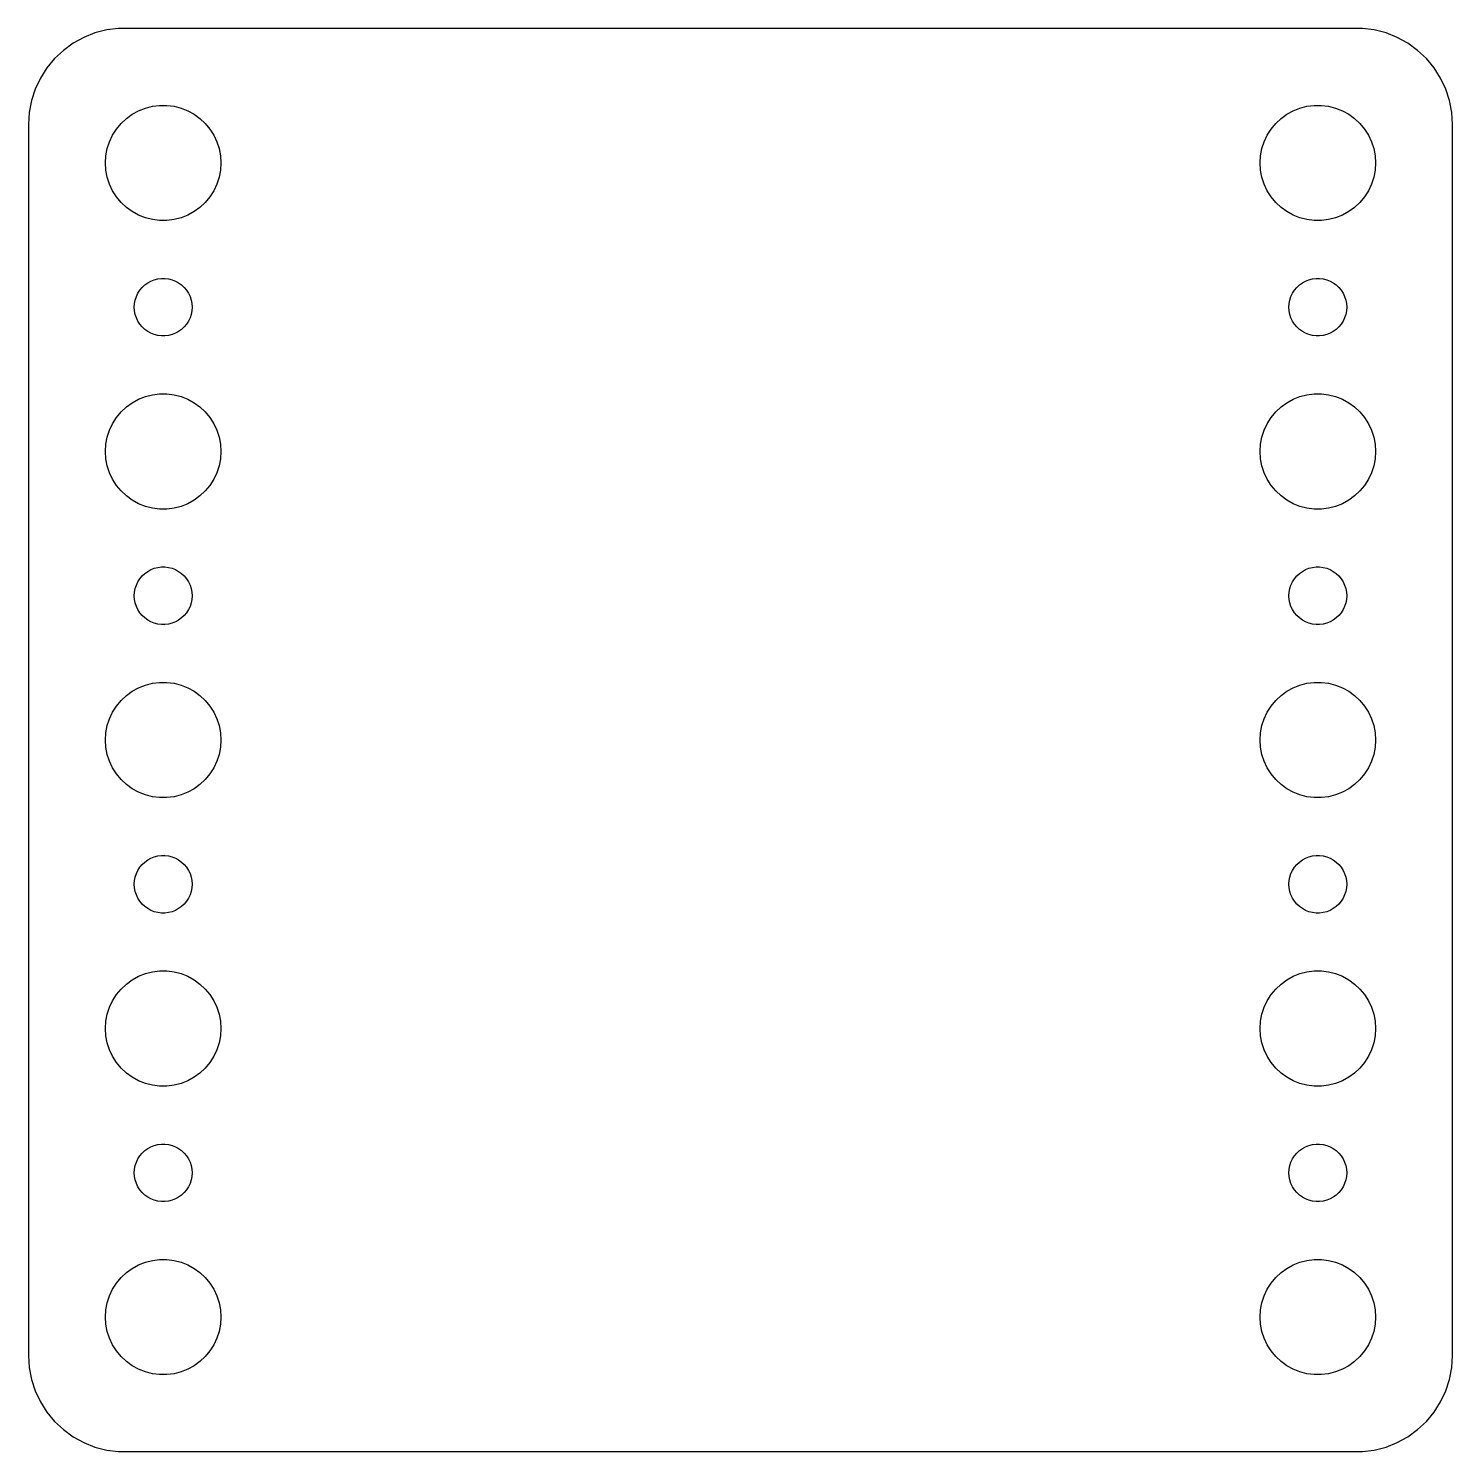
# Model space of a CAD drawing. Header units: metres. Extents: x -37 to 37, y 383 to 793.
# Drawn here: x -37 to 37, y 551 to 625 of the extents above; entities that cross this region are included whole.
import ezdxf

# ---------------------------------------------------------------- set-up
doc = ezdxf.new("R2010")
doc.units = ezdxf.units.M

msp = doc.modelspace()

# ---------------------------------------------------------------- linework, layer by layer
for p, q in [((-33.5451, 624.755), (-34.1289, 624.524)), ((-32.9369, 624.911), (-33.5451, 624.755)), ((-32.3139, 624.99), (-32.9369, 624.911)), ((32.3139, 624.99), (-32.3139, 624.99)), ((32.9369, 624.911), (32.3139, 624.99)), ((33.5451, 624.755), (32.9369, 624.911)), ((34.1289, 624.524), (33.5451, 624.755)), ((-35.1871, 623.853), (-35.6448, 623.423)), ((-34.6791, 624.222), (-35.1871, 623.853)), ((-34.1289, 624.524), (-34.6791, 624.222)), ((34.6791, 624.222), (34.1289, 624.524)), ((35.1871, 623.853), (34.6791, 624.222)), ((35.6448, 623.423), (35.1871, 623.853)), ((-35.6448, 623.423), (-36.0451, 622.939)), ((36.0451, 622.939), (35.6448, 623.423)), ((-36.3815, 622.409), (-36.6489, 621.841)), ((-36.0451, 622.939), (-36.3815, 622.409)), ((36.3815, 622.409), (36.0451, 622.939)), ((36.6489, 621.841), (36.3815, 622.409)), ((-36.6489, 621.841), (-36.8429, 621.243)), ((36.8429, 621.243), (36.6489, 621.841)), ((-36.8429, 621.243), (-36.9606, 620.627)), ((-30.927, 620.853), (-30.5621, 620.947)), ((-30.5621, 620.947), (-30.1884, 620.994)), ((-30.1884, 620.994), (-29.8116, 620.994)), ((-29.8116, 620.994), (-29.4379, 620.947)), ((-29.4379, 620.947), (-29.0729, 620.853)), ((29.0729, 620.853), (29.4379, 620.947)), ((29.4379, 620.947), (29.8116, 620.994)), ((29.8116, 620.994), (30.1884, 620.994)), ((30.1884, 620.994), (30.5621, 620.947)), ((30.5621, 620.947), (30.927, 620.853)), ((36.9606, 620.627), (36.8429, 621.243)), ((-36.9606, 620.627), (-37, 620)), ((-32.1869, 620.054), (-31.9123, 620.312)), ((-31.9123, 620.312), (-31.6075, 620.533)), ((-31.6075, 620.533), (-31.2773, 620.714)), ((-31.2773, 620.714), (-30.927, 620.853)), ((-29.0729, 620.853), (-28.7227, 620.714)), ((-28.7227, 620.714), (-28.3925, 620.533)), ((-28.3925, 620.533), (-28.0877, 620.312)), ((-28.0877, 620.312), (-27.8131, 620.054)), ((27.8131, 620.054), (28.0877, 620.312)), ((28.0877, 620.312), (28.3925, 620.533)), ((28.3925, 620.533), (28.7227, 620.714)), ((28.7227, 620.714), (29.0729, 620.853)), ((30.927, 620.853), (31.2773, 620.714)), ((31.2773, 620.714), (31.6075, 620.533)), ((31.6075, 620.533), (31.9123, 620.312)), ((31.9123, 620.312), (32.1869, 620.054)), ((37, 620), (36.9606, 620.627)), ((-37, 620), (-37, 556)), ((-32.7893, 619.104), (-32.6289, 619.445)), ((-32.6289, 619.445), (-32.427, 619.763)), ((-32.427, 619.763), (-32.1869, 620.054)), ((-27.8131, 620.054), (-27.5729, 619.763)), ((-27.5729, 619.763), (-27.3711, 619.445)), ((-27.3711, 619.445), (-27.2107, 619.104)), ((27.2107, 619.104), (27.3711, 619.445)), ((27.3711, 619.445), (27.5729, 619.763)), ((27.5729, 619.763), (27.8131, 620.054)), ((32.1869, 620.054), (32.427, 619.763)), ((32.427, 619.763), (32.6289, 619.445)), ((32.6289, 619.445), (32.7893, 619.104)), ((37, 556), (37, 620)), ((-32.9763, 618.376), (-32.9057, 618.746)), ((-32.9057, 618.746), (-32.7893, 619.104)), ((-27.2107, 619.104), (-27.0942, 618.746)), ((-27.0942, 618.746), (-27.0237, 618.376)), ((27.0237, 618.376), (27.0942, 618.746)), ((27.0942, 618.746), (27.2107, 619.104)), ((32.7893, 619.104), (32.9057, 618.746)), ((32.9057, 618.746), (32.9763, 618.376)), ((-33, 618), (-32.9763, 618.376)), ((-32.9763, 617.624), (-33, 618)), ((-27.0237, 618.376), (-27, 618)), ((-27, 618), (-27.0237, 617.624)), ((27, 618), (27.0237, 618.376)), ((27.0237, 617.624), (27, 618)), ((32.9763, 618.376), (33, 618)), ((33, 618), (32.9763, 617.624)), ((-32.9057, 617.254), (-32.9763, 617.624)), ((-32.7893, 616.896), (-32.9057, 617.254)), ((-27.0942, 617.254), (-27.2107, 616.896)), ((-27.0237, 617.624), (-27.0942, 617.254)), ((27.0942, 617.254), (27.0237, 617.624)), ((27.2107, 616.896), (27.0942, 617.254)), ((32.9057, 617.254), (32.7893, 616.896)), ((32.9763, 617.624), (32.9057, 617.254)), ((-32.6289, 616.555), (-32.7893, 616.896)), ((-32.427, 616.237), (-32.6289, 616.555)), ((-27.3711, 616.555), (-27.5729, 616.237)), ((-27.2107, 616.896), (-27.3711, 616.555)), ((27.3711, 616.555), (27.2107, 616.896)), ((27.5729, 616.237), (27.3711, 616.555)), ((32.6289, 616.555), (32.427, 616.237)), ((32.7893, 616.896), (32.6289, 616.555)), ((-32.1869, 615.946), (-32.427, 616.237)), ((-31.9123, 615.688), (-32.1869, 615.946)), ((-31.6075, 615.467), (-31.9123, 615.688)), ((-28.0877, 615.688), (-28.3925, 615.467)), ((-27.8131, 615.946), (-28.0877, 615.688)), ((-27.5729, 616.237), (-27.8131, 615.946)), ((27.8131, 615.946), (27.5729, 616.237)), ((28.0877, 615.688), (27.8131, 615.946)), ((28.3925, 615.467), (28.0877, 615.688)), ((31.9123, 615.688), (31.6075, 615.467)), ((32.1869, 615.946), (31.9123, 615.688)), ((32.427, 616.237), (32.1869, 615.946)), ((-31.2773, 615.286), (-31.6075, 615.467)), ((-30.927, 615.147), (-31.2773, 615.286)), ((-30.5621, 615.053), (-30.927, 615.147)), ((-30.1884, 615.006), (-30.5621, 615.053)), ((-29.8116, 615.006), (-30.1884, 615.006)), ((-29.4379, 615.053), (-29.8116, 615.006)), ((-29.0729, 615.147), (-29.4379, 615.053)), ((-28.7227, 615.286), (-29.0729, 615.147)), ((-28.3925, 615.467), (-28.7227, 615.286)), ((28.7227, 615.286), (28.3925, 615.467)), ((29.0729, 615.147), (28.7227, 615.286)), ((29.4379, 615.053), (29.0729, 615.147)), ((29.8116, 615.006), (29.4379, 615.053)), ((30.1884, 615.006), (29.8116, 615.006)), ((30.5621, 615.053), (30.1884, 615.006)), ((30.927, 615.147), (30.5621, 615.053)), ((31.2773, 615.286), (30.927, 615.147)), ((31.6075, 615.467), (31.2773, 615.286)), ((-30.2811, 611.973), (-30.0942, 611.997)), ((-30.0942, 611.997), (-29.9058, 611.997)), ((-29.9058, 611.997), (-29.7189, 611.973)), ((29.7189, 611.973), (29.9058, 611.997)), ((29.9058, 611.997), (30.0942, 611.997)), ((30.0942, 611.997), (30.2811, 611.973)), ((-31.3145, 611.223), (-31.2135, 611.382)), ((-31.2135, 611.382), (-31.0934, 611.527)), ((-31.0934, 611.527), (-30.9561, 611.656)), ((-30.9561, 611.656), (-30.8037, 611.766)), ((-30.8037, 611.766), (-30.6387, 611.857)), ((-30.6387, 611.857), (-30.4635, 611.927)), ((-30.4635, 611.927), (-30.2811, 611.973)), ((-29.7189, 611.973), (-29.5365, 611.927)), ((-29.5365, 611.927), (-29.3613, 611.857)), ((-29.3613, 611.857), (-29.1963, 611.766)), ((-29.1963, 611.766), (-29.0439, 611.656)), ((-29.0439, 611.656), (-28.9065, 611.527)), ((-28.9065, 611.527), (-28.7865, 611.382)), ((-28.7865, 611.382), (-28.6855, 611.223)), ((28.6855, 611.223), (28.7865, 611.382)), ((28.7865, 611.382), (28.9065, 611.527)), ((28.9065, 611.527), (29.0439, 611.656)), ((29.0439, 611.656), (29.1963, 611.766)), ((29.1963, 611.766), (29.3613, 611.857)), ((29.3613, 611.857), (29.5365, 611.927)), ((29.5365, 611.927), (29.7189, 611.973)), ((30.2811, 611.973), (30.4635, 611.927)), ((30.4635, 611.927), (30.6387, 611.857)), ((30.6387, 611.857), (30.8037, 611.766)), ((30.8037, 611.766), (30.9561, 611.656)), ((30.9561, 611.656), (31.0934, 611.527)), ((31.0934, 611.527), (31.2135, 611.382)), ((31.2135, 611.382), (31.3145, 611.223)), ((-31.5, 610.5), (-31.4882, 610.688)), ((-31.4882, 610.312), (-31.5, 610.5)), ((-31.4882, 610.688), (-31.4529, 610.873)), ((-31.4529, 610.873), (-31.3947, 611.052)), ((-31.3947, 611.052), (-31.3145, 611.223)), ((-28.6855, 611.223), (-28.6053, 611.052)), ((-28.6053, 611.052), (-28.5471, 610.873)), ((-28.5471, 610.873), (-28.5118, 610.688)), ((-28.5118, 610.688), (-28.5, 610.5)), ((-28.5, 610.5), (-28.5118, 610.312)), ((28.5, 610.5), (28.5118, 610.688)), ((28.5118, 610.312), (28.5, 610.5)), ((28.5118, 610.688), (28.5471, 610.873)), ((28.5471, 610.873), (28.6053, 611.052)), ((28.6053, 611.052), (28.6855, 611.223)), ((31.3145, 611.223), (31.3947, 611.052)), ((31.3947, 611.052), (31.4529, 610.873)), ((31.4529, 610.873), (31.4882, 610.688)), ((31.4882, 610.688), (31.5, 610.5)), ((31.5, 610.5), (31.4882, 610.312)), ((-31.4529, 610.127), (-31.4882, 610.312)), ((-31.3947, 609.948), (-31.4529, 610.127)), ((-31.3145, 609.777), (-31.3947, 609.948)), ((-31.2135, 609.618), (-31.3145, 609.777)), ((-28.6855, 609.777), (-28.7865, 609.618)), ((-28.6053, 609.948), (-28.6855, 609.777)), ((-28.5471, 610.127), (-28.6053, 609.948)), ((-28.5118, 610.312), (-28.5471, 610.127)), ((28.5471, 610.127), (28.5118, 610.312)), ((28.6053, 609.948), (28.5471, 610.127)), ((28.6855, 609.777), (28.6053, 609.948)), ((28.7865, 609.618), (28.6855, 609.777)), ((31.3145, 609.777), (31.2135, 609.618)), ((31.3947, 609.948), (31.3145, 609.777)), ((31.4529, 610.127), (31.3947, 609.948)), ((31.4882, 610.312), (31.4529, 610.127)), ((-31.0934, 609.473), (-31.2135, 609.618)), ((-30.9561, 609.344), (-31.0934, 609.473)), ((-30.8037, 609.234), (-30.9561, 609.344)), ((-30.6387, 609.143), (-30.8037, 609.234)), ((-30.4635, 609.073), (-30.6387, 609.143)), ((-30.2811, 609.027), (-30.4635, 609.073)), ((-30.0942, 609.003), (-30.2811, 609.027)), ((-29.7189, 609.027), (-29.9058, 609.003)), ((-29.5365, 609.073), (-29.7189, 609.027)), ((-29.3613, 609.143), (-29.5365, 609.073)), ((-29.1963, 609.234), (-29.3613, 609.143)), ((-29.0439, 609.344), (-29.1963, 609.234)), ((-28.9065, 609.473), (-29.0439, 609.344)), ((-28.7865, 609.618), (-28.9065, 609.473)), ((28.9065, 609.473), (28.7865, 609.618)), ((29.0439, 609.344), (28.9065, 609.473)), ((29.1963, 609.234), (29.0439, 609.344)), ((29.3613, 609.143), (29.1963, 609.234)), ((29.5365, 609.073), (29.3613, 609.143)), ((29.7189, 609.027), (29.5365, 609.073)), ((29.9058, 609.003), (29.7189, 609.027)), ((30.2811, 609.027), (30.0942, 609.003)), ((30.4635, 609.073), (30.2811, 609.027)), ((30.6387, 609.143), (30.4635, 609.073)), ((30.8037, 609.234), (30.6387, 609.143)), ((30.9561, 609.344), (30.8037, 609.234)), ((31.0934, 609.473), (30.9561, 609.344)), ((31.2135, 609.618), (31.0934, 609.473)), ((-29.9058, 609.003), (-30.0942, 609.003)), ((30.0942, 609.003), (29.9058, 609.003)), ((-31.9123, 605.312), (-31.6075, 605.533)), ((-31.6075, 605.533), (-31.2773, 605.714)), ((-31.2773, 605.714), (-30.927, 605.853)), ((-30.927, 605.853), (-30.5621, 605.947)), ((-30.5621, 605.947), (-30.1884, 605.994)), ((-30.1884, 605.994), (-29.8116, 605.994)), ((-29.8116, 605.994), (-29.4379, 605.947)), ((-29.4379, 605.947), (-29.0729, 605.853)), ((-29.0729, 605.853), (-28.7227, 605.714)), ((-28.7227, 605.714), (-28.3925, 605.533)), ((-28.3925, 605.533), (-28.0877, 605.312)), ((28.0877, 605.312), (28.3925, 605.533)), ((28.3925, 605.533), (28.7227, 605.714)), ((28.7227, 605.714), (29.0729, 605.853)), ((29.0729, 605.853), (29.4379, 605.947)), ((29.4379, 605.947), (29.8116, 605.994)), ((29.8116, 605.994), (30.1884, 605.994)), ((30.1884, 605.994), (30.5621, 605.947)), ((30.5621, 605.947), (30.927, 605.853)), ((30.927, 605.853), (31.2773, 605.714)), ((31.2773, 605.714), (31.6075, 605.533)), ((31.6075, 605.533), (31.9123, 605.312)), ((-32.6289, 604.445), (-32.427, 604.763)), ((-32.427, 604.763), (-32.1869, 605.054)), ((-32.1869, 605.054), (-31.9123, 605.312)), ((-28.0877, 605.312), (-27.8131, 605.054)), ((-27.8131, 605.054), (-27.5729, 604.763)), ((-27.5729, 604.763), (-27.3711, 604.445)), ((27.3711, 604.445), (27.5729, 604.763)), ((27.5729, 604.763), (27.8131, 605.054)), ((27.8131, 605.054), (28.0877, 605.312)), ((31.9123, 605.312), (32.1869, 605.054)), ((32.1869, 605.054), (32.427, 604.763)), ((32.427, 604.763), (32.6289, 604.445)), ((-32.9057, 603.746), (-32.7893, 604.104)), ((-32.7893, 604.104), (-32.6289, 604.445)), ((-27.3711, 604.445), (-27.2107, 604.104)), ((-27.2107, 604.104), (-27.0942, 603.746)), ((27.0942, 603.746), (27.2107, 604.104)), ((27.2107, 604.104), (27.3711, 604.445)), ((32.6289, 604.445), (32.7893, 604.104)), ((32.7893, 604.104), (32.9057, 603.746)), ((-33, 603), (-32.9763, 603.376)), ((-32.9763, 603.376), (-32.9057, 603.746)), ((-27.0942, 603.746), (-27.0237, 603.376)), ((-27.0237, 603.376), (-27, 603)), ((27, 603), (27.0237, 603.376)), ((27.0237, 603.376), (27.0942, 603.746)), ((32.9057, 603.746), (32.9763, 603.376)), ((32.9763, 603.376), (33, 603)), ((-32.9763, 602.624), (-33, 603)), ((-32.9057, 602.254), (-32.9763, 602.624)), ((-27.0237, 602.624), (-27.0942, 602.254)), ((-27, 603), (-27.0237, 602.624)), ((27.0237, 602.624), (27, 603)), ((27.0942, 602.254), (27.0237, 602.624)), ((32.9763, 602.624), (32.9057, 602.254)), ((33, 603), (32.9763, 602.624)), ((-32.7893, 601.896), (-32.9057, 602.254)), ((-32.6289, 601.555), (-32.7893, 601.896)), ((-27.2107, 601.896), (-27.3711, 601.555)), ((-27.0942, 602.254), (-27.2107, 601.896)), ((27.2107, 601.896), (27.0942, 602.254)), ((27.3711, 601.555), (27.2107, 601.896)), ((32.7893, 601.896), (32.6289, 601.555)), ((32.9057, 602.254), (32.7893, 601.896)), ((-32.427, 601.237), (-32.6289, 601.555)), ((-32.1869, 600.946), (-32.427, 601.237)), ((-31.9123, 600.688), (-32.1869, 600.946)), ((-27.8131, 600.946), (-28.0877, 600.688)), ((-27.5729, 601.237), (-27.8131, 600.946)), ((-27.3711, 601.555), (-27.5729, 601.237)), ((27.5729, 601.237), (27.3711, 601.555)), ((27.8131, 600.946), (27.5729, 601.237)), ((28.0877, 600.688), (27.8131, 600.946)), ((32.1869, 600.946), (31.9123, 600.688)), ((32.427, 601.237), (32.1869, 600.946)), ((32.6289, 601.555), (32.427, 601.237)), ((-31.6075, 600.467), (-31.9123, 600.688)), ((-31.2773, 600.286), (-31.6075, 600.467)), ((-30.927, 600.147), (-31.2773, 600.286)), ((-30.5621, 600.053), (-30.927, 600.147)), ((-29.0729, 600.147), (-29.4379, 600.053)), ((-28.7227, 600.286), (-29.0729, 600.147)), ((-28.3925, 600.467), (-28.7227, 600.286)), ((-28.0877, 600.688), (-28.3925, 600.467)), ((28.3925, 600.467), (28.0877, 600.688)), ((28.7227, 600.286), (28.3925, 600.467)), ((29.0729, 600.147), (28.7227, 600.286)), ((29.4379, 600.053), (29.0729, 600.147)), ((30.927, 600.147), (30.5621, 600.053)), ((31.2773, 600.286), (30.927, 600.147)), ((31.6075, 600.467), (31.2773, 600.286)), ((31.9123, 600.688), (31.6075, 600.467)), ((-30.1884, 600.006), (-30.5621, 600.053)), ((-29.8116, 600.006), (-30.1884, 600.006)), ((-29.4379, 600.053), (-29.8116, 600.006)), ((29.8116, 600.006), (29.4379, 600.053)), ((30.1884, 600.006), (29.8116, 600.006)), ((30.5621, 600.053), (30.1884, 600.006)), ((-31.2135, 596.382), (-31.0934, 596.527)), ((-31.0934, 596.527), (-30.9561, 596.656)), ((-30.9561, 596.656), (-30.8037, 596.766)), ((-30.8037, 596.766), (-30.6387, 596.857)), ((-30.6387, 596.857), (-30.4635, 596.927)), ((-30.4635, 596.927), (-30.2811, 596.973)), ((-30.2811, 596.973), (-30.0942, 596.997)), ((-30.0942, 596.997), (-29.9058, 596.997)), ((-29.9058, 596.997), (-29.7189, 596.973)), ((-29.7189, 596.973), (-29.5365, 596.927)), ((-29.5365, 596.927), (-29.3613, 596.857)), ((-29.3613, 596.857), (-29.1963, 596.766)), ((-29.1963, 596.766), (-29.0439, 596.656)), ((-29.0439, 596.656), (-28.9065, 596.527)), ((-28.9065, 596.527), (-28.7865, 596.382)), ((28.7865, 596.382), (28.9065, 596.527)), ((28.9065, 596.527), (29.0439, 596.656)), ((29.0439, 596.656), (29.1963, 596.766)), ((29.1963, 596.766), (29.3613, 596.857)), ((29.3613, 596.857), (29.5365, 596.927)), ((29.5365, 596.927), (29.7189, 596.973)), ((29.7189, 596.973), (29.9058, 596.997)), ((29.9058, 596.997), (30.0942, 596.997)), ((30.0942, 596.997), (30.2811, 596.973)), ((30.2811, 596.973), (30.4635, 596.927)), ((30.4635, 596.927), (30.6387, 596.857)), ((30.6387, 596.857), (30.8037, 596.766)), ((30.8037, 596.766), (30.9561, 596.656)), ((30.9561, 596.656), (31.0934, 596.527)), ((31.0934, 596.527), (31.2135, 596.382)), ((-31.4882, 595.688), (-31.4529, 595.873)), ((-31.4529, 595.873), (-31.3947, 596.052)), ((-31.3947, 596.052), (-31.3145, 596.223)), ((-31.3145, 596.223), (-31.2135, 596.382)), ((-28.7865, 596.382), (-28.6855, 596.223)), ((-28.6855, 596.223), (-28.6053, 596.052)), ((-28.6053, 596.052), (-28.5471, 595.873)), ((-28.5471, 595.873), (-28.5118, 595.688)), ((28.5118, 595.688), (28.5471, 595.873)), ((28.5471, 595.873), (28.6053, 596.052)), ((28.6053, 596.052), (28.6855, 596.223)), ((28.6855, 596.223), (28.7865, 596.382)), ((31.2135, 596.382), (31.3145, 596.223)), ((31.3145, 596.223), (31.3947, 596.052)), ((31.3947, 596.052), (31.4529, 595.873)), ((31.4529, 595.873), (31.4882, 595.688)), ((-31.5, 595.5), (-31.4882, 595.688)), ((-31.4882, 595.312), (-31.5, 595.5)), ((-31.4529, 595.127), (-31.4882, 595.312)), ((-31.3947, 594.948), (-31.4529, 595.127)), ((-28.5471, 595.127), (-28.6053, 594.948)), ((-28.5118, 595.312), (-28.5471, 595.127)), ((-28.5118, 595.688), (-28.5, 595.5)), ((-28.5, 595.5), (-28.5118, 595.312)), ((28.5, 595.5), (28.5118, 595.688)), ((28.5118, 595.312), (28.5, 595.5)), ((28.5471, 595.127), (28.5118, 595.312)), ((28.6053, 594.948), (28.5471, 595.127)), ((31.4529, 595.127), (31.3947, 594.948)), ((31.4882, 595.312), (31.4529, 595.127)), ((31.4882, 595.688), (31.5, 595.5)), ((31.5, 595.5), (31.4882, 595.312)), ((-31.3145, 594.777), (-31.3947, 594.948)), ((-31.2135, 594.618), (-31.3145, 594.777)), ((-31.0934, 594.473), (-31.2135, 594.618)), ((-30.9561, 594.344), (-31.0934, 594.473)), ((-30.8037, 594.234), (-30.9561, 594.344)), ((-30.6387, 594.143), (-30.8037, 594.234)), ((-29.1963, 594.234), (-29.3613, 594.143)), ((-29.0439, 594.344), (-29.1963, 594.234)), ((-28.9065, 594.473), (-29.0439, 594.344)), ((-28.7865, 594.618), (-28.9065, 594.473)), ((-28.6855, 594.777), (-28.7865, 594.618)), ((-28.6053, 594.948), (-28.6855, 594.777)), ((28.6855, 594.777), (28.6053, 594.948)), ((28.7865, 594.618), (28.6855, 594.777)), ((28.9065, 594.473), (28.7865, 594.618)), ((29.0439, 594.344), (28.9065, 594.473)), ((29.1963, 594.234), (29.0439, 594.344)), ((29.3613, 594.143), (29.1963, 594.234)), ((30.8037, 594.234), (30.6387, 594.143)), ((30.9561, 594.344), (30.8037, 594.234)), ((31.0934, 594.473), (30.9561, 594.344)), ((31.2135, 594.618), (31.0934, 594.473)), ((31.3145, 594.777), (31.2135, 594.618)), ((31.3947, 594.948), (31.3145, 594.777)), ((-30.4635, 594.073), (-30.6387, 594.143)), ((-30.2811, 594.027), (-30.4635, 594.073)), ((-30.0942, 594.003), (-30.2811, 594.027)), ((-29.9058, 594.003), (-30.0942, 594.003)), ((-29.7189, 594.027), (-29.9058, 594.003)), ((-29.5365, 594.073), (-29.7189, 594.027)), ((-29.3613, 594.143), (-29.5365, 594.073)), ((29.5365, 594.073), (29.3613, 594.143)), ((29.7189, 594.027), (29.5365, 594.073)), ((29.9058, 594.003), (29.7189, 594.027)), ((30.0942, 594.003), (29.9058, 594.003)), ((30.2811, 594.027), (30.0942, 594.003)), ((30.4635, 594.073), (30.2811, 594.027)), ((30.6387, 594.143), (30.4635, 594.073)), ((-31.9123, 590.312), (-31.6075, 590.533)), ((-31.6075, 590.533), (-31.2773, 590.714)), ((-31.2773, 590.714), (-30.927, 590.853)), ((-30.927, 590.853), (-30.5621, 590.947)), ((-30.5621, 590.947), (-30.1884, 590.994)), ((-30.1884, 590.994), (-29.8116, 590.994)), ((-29.8116, 590.994), (-29.4379, 590.947)), ((-29.4379, 590.947), (-29.0729, 590.853)), ((-29.0729, 590.853), (-28.7227, 590.714)), ((-28.7227, 590.714), (-28.3925, 590.533)), ((-28.3925, 590.533), (-28.0877, 590.312)), ((28.0877, 590.312), (28.3925, 590.533)), ((28.3925, 590.533), (28.7227, 590.714)), ((28.7227, 590.714), (29.0729, 590.853)), ((29.0729, 590.853), (29.4379, 590.947)), ((29.4379, 590.947), (29.8116, 590.994)), ((29.8116, 590.994), (30.1884, 590.994)), ((30.1884, 590.994), (30.5621, 590.947)), ((30.5621, 590.947), (30.927, 590.853)), ((30.927, 590.853), (31.2773, 590.714)), ((31.2773, 590.714), (31.6075, 590.533)), ((31.6075, 590.533), (31.9123, 590.312)), ((-32.427, 589.763), (-32.1869, 590.054)), ((-32.1869, 590.054), (-31.9123, 590.312)), ((-28.0877, 590.312), (-27.8131, 590.054)), ((-27.8131, 590.054), (-27.5729, 589.763)), ((27.5729, 589.763), (27.8131, 590.054)), ((27.8131, 590.054), (28.0877, 590.312)), ((31.9123, 590.312), (32.1869, 590.054)), ((32.1869, 590.054), (32.427, 589.763)), ((-32.9057, 588.746), (-32.7893, 589.104)), ((-32.7893, 589.104), (-32.6289, 589.445)), ((-32.6289, 589.445), (-32.427, 589.763)), ((-27.5729, 589.763), (-27.3711, 589.445)), ((-27.3711, 589.445), (-27.2107, 589.104)), ((-27.2107, 589.104), (-27.0942, 588.746)), ((27.0942, 588.746), (27.2107, 589.104)), ((27.2107, 589.104), (27.3711, 589.445)), ((27.3711, 589.445), (27.5729, 589.763)), ((32.427, 589.763), (32.6289, 589.445)), ((32.6289, 589.445), (32.7893, 589.104)), ((32.7893, 589.104), (32.9057, 588.746)), ((-33, 588), (-32.9763, 588.376)), ((-32.9763, 588.376), (-32.9057, 588.746)), ((-27.0942, 588.746), (-27.0237, 588.376)), ((-27.0237, 588.376), (-27, 588)), ((27, 588), (27.0237, 588.376)), ((27.0237, 588.376), (27.0942, 588.746)), ((32.9057, 588.746), (32.9763, 588.376)), ((32.9763, 588.376), (33, 588)), ((-32.9763, 587.624), (-33, 588)), ((-32.9057, 587.254), (-32.9763, 587.624)), ((-27.0237, 587.624), (-27.0942, 587.254)), ((-27, 588), (-27.0237, 587.624)), ((27.0237, 587.624), (27, 588)), ((27.0942, 587.254), (27.0237, 587.624)), ((32.9763, 587.624), (32.9057, 587.254)), ((33, 588), (32.9763, 587.624)), ((-32.7893, 586.896), (-32.9057, 587.254)), ((-32.6289, 586.555), (-32.7893, 586.896)), ((-27.2107, 586.896), (-27.3711, 586.555)), ((-27.0942, 587.254), (-27.2107, 586.896)), ((27.2107, 586.896), (27.0942, 587.254)), ((27.3711, 586.555), (27.2107, 586.896)), ((32.7893, 586.896), (32.6289, 586.555)), ((32.9057, 587.254), (32.7893, 586.896)), ((-32.427, 586.237), (-32.6289, 586.555)), ((-32.1869, 585.946), (-32.427, 586.237)), ((-27.5729, 586.237), (-27.8131, 585.946)), ((-27.3711, 586.555), (-27.5729, 586.237)), ((27.5729, 586.237), (27.3711, 586.555)), ((27.8131, 585.946), (27.5729, 586.237)), ((32.427, 586.237), (32.1869, 585.946)), ((32.6289, 586.555), (32.427, 586.237)), ((-31.9123, 585.688), (-32.1869, 585.946)), ((-31.6075, 585.467), (-31.9123, 585.688)), ((-31.2773, 585.286), (-31.6075, 585.467)), ((-28.3925, 585.467), (-28.7227, 585.286)), ((-28.0877, 585.688), (-28.3925, 585.467)), ((-27.8131, 585.946), (-28.0877, 585.688)), ((28.0877, 585.688), (27.8131, 585.946)), ((28.3925, 585.467), (28.0877, 585.688)), ((28.7227, 585.286), (28.3925, 585.467)), ((31.6075, 585.467), (31.2773, 585.286)), ((31.9123, 585.688), (31.6075, 585.467)), ((32.1869, 585.946), (31.9123, 585.688)), ((-30.927, 585.147), (-31.2773, 585.286)), ((-30.5621, 585.053), (-30.927, 585.147)), ((-30.1884, 585.006), (-30.5621, 585.053)), ((-29.8116, 585.006), (-30.1884, 585.006)), ((-29.4379, 585.053), (-29.8116, 585.006)), ((-29.0729, 585.147), (-29.4379, 585.053)), ((-28.7227, 585.286), (-29.0729, 585.147)), ((29.0729, 585.147), (28.7227, 585.286)), ((29.4379, 585.053), (29.0729, 585.147)), ((29.8116, 585.006), (29.4379, 585.053)), ((30.1884, 585.006), (29.8116, 585.006)), ((30.5621, 585.053), (30.1884, 585.006)), ((30.927, 585.147), (30.5621, 585.053)), ((31.2773, 585.286), (30.927, 585.147)), ((-31.0934, 581.527), (-30.9561, 581.656)), ((-30.9561, 581.656), (-30.8037, 581.766)), ((-30.8037, 581.766), (-30.6387, 581.857)), ((-30.6387, 581.857), (-30.4635, 581.927)), ((-30.4635, 581.927), (-30.2811, 581.973)), ((-30.2811, 581.973), (-30.0942, 581.997)), ((-30.0942, 581.997), (-29.9058, 581.997)), ((-29.9058, 581.997), (-29.7189, 581.973)), ((-29.7189, 581.973), (-29.5365, 581.927)), ((-29.5365, 581.927), (-29.3613, 581.857)), ((-29.3613, 581.857), (-29.1963, 581.766)), ((-29.1963, 581.766), (-29.0439, 581.656)), ((-29.0439, 581.656), (-28.9065, 581.527)), ((28.9065, 581.527), (29.0439, 581.656)), ((29.0439, 581.656), (29.1963, 581.766)), ((29.1963, 581.766), (29.3613, 581.857)), ((29.3613, 581.857), (29.5365, 581.927)), ((29.5365, 581.927), (29.7189, 581.973)), ((29.7189, 581.973), (29.9058, 581.997)), ((29.9058, 581.997), (30.0942, 581.997)), ((30.0942, 581.997), (30.2811, 581.973)), ((30.2811, 581.973), (30.4635, 581.927)), ((30.4635, 581.927), (30.6387, 581.857)), ((30.6387, 581.857), (30.8037, 581.766)), ((30.8037, 581.766), (30.9561, 581.656)), ((30.9561, 581.656), (31.0934, 581.527)), ((-31.4529, 580.873), (-31.3947, 581.052)), ((-31.3947, 581.052), (-31.3145, 581.223)), ((-31.3145, 581.223), (-31.2135, 581.382)), ((-31.2135, 581.382), (-31.0934, 581.527)), ((-28.9065, 581.527), (-28.7865, 581.382)), ((-28.7865, 581.382), (-28.6855, 581.223)), ((-28.6855, 581.223), (-28.6053, 581.052)), ((-28.6053, 581.052), (-28.5471, 580.873)), ((28.5471, 580.873), (28.6053, 581.052)), ((28.6053, 581.052), (28.6855, 581.223)), ((28.6855, 581.223), (28.7865, 581.382)), ((28.7865, 581.382), (28.9065, 581.527)), ((31.0934, 581.527), (31.2135, 581.382)), ((31.2135, 581.382), (31.3145, 581.223)), ((31.3145, 581.223), (31.3947, 581.052)), ((31.3947, 581.052), (31.4529, 580.873)), ((-31.5, 580.5), (-31.4882, 580.688)), ((-31.4882, 580.312), (-31.5, 580.5)), ((-31.4882, 580.688), (-31.4529, 580.873)), ((-31.4529, 580.127), (-31.4882, 580.312)), ((-28.5471, 580.873), (-28.5118, 580.688)), ((-28.5118, 580.312), (-28.5471, 580.127)), ((-28.5118, 580.688), (-28.5, 580.5)), ((-28.5, 580.5), (-28.5118, 580.312)), ((28.5, 580.5), (28.5118, 580.688)), ((28.5118, 580.312), (28.5, 580.5)), ((28.5118, 580.688), (28.5471, 580.873)), ((28.5471, 580.127), (28.5118, 580.312)), ((31.4529, 580.873), (31.4882, 580.688)), ((31.4882, 580.312), (31.4529, 580.127)), ((31.4882, 580.688), (31.5, 580.5)), ((31.5, 580.5), (31.4882, 580.312)), ((-31.3947, 579.948), (-31.4529, 580.127)), ((-31.3145, 579.777), (-31.3947, 579.948)), ((-31.2135, 579.618), (-31.3145, 579.777)), ((-31.0934, 579.473), (-31.2135, 579.618)), ((-30.9561, 579.344), (-31.0934, 579.473)), ((-28.9065, 579.473), (-29.0439, 579.344)), ((-28.7865, 579.618), (-28.9065, 579.473)), ((-28.6855, 579.777), (-28.7865, 579.618)), ((-28.6053, 579.948), (-28.6855, 579.777)), ((-28.5471, 580.127), (-28.6053, 579.948)), ((28.6053, 579.948), (28.5471, 580.127)), ((28.6855, 579.777), (28.6053, 579.948)), ((28.7865, 579.618), (28.6855, 579.777)), ((28.9065, 579.473), (28.7865, 579.618)), ((29.0439, 579.344), (28.9065, 579.473)), ((31.0934, 579.473), (30.9561, 579.344)), ((31.2135, 579.618), (31.0934, 579.473)), ((31.3145, 579.777), (31.2135, 579.618)), ((31.3947, 579.948), (31.3145, 579.777)), ((31.4529, 580.127), (31.3947, 579.948)), ((-30.8037, 579.234), (-30.9561, 579.344)), ((-30.6387, 579.143), (-30.8037, 579.234)), ((-30.4635, 579.073), (-30.6387, 579.143)), ((-30.2811, 579.027), (-30.4635, 579.073)), ((-30.0942, 579.003), (-30.2811, 579.027)), ((-29.9058, 579.003), (-30.0942, 579.003)), ((-29.7189, 579.027), (-29.9058, 579.003)), ((-29.5365, 579.073), (-29.7189, 579.027)), ((-29.3613, 579.143), (-29.5365, 579.073)), ((-29.1963, 579.234), (-29.3613, 579.143)), ((-29.0439, 579.344), (-29.1963, 579.234)), ((29.1963, 579.234), (29.0439, 579.344)), ((29.3613, 579.143), (29.1963, 579.234)), ((29.5365, 579.073), (29.3613, 579.143)), ((29.7189, 579.027), (29.5365, 579.073)), ((29.9058, 579.003), (29.7189, 579.027)), ((30.0942, 579.003), (29.9058, 579.003)), ((30.2811, 579.027), (30.0942, 579.003)), ((30.4635, 579.073), (30.2811, 579.027)), ((30.6387, 579.143), (30.4635, 579.073)), ((30.8037, 579.234), (30.6387, 579.143)), ((30.9561, 579.344), (30.8037, 579.234)), ((-31.2773, 575.714), (-30.927, 575.853)), ((-30.927, 575.853), (-30.5621, 575.947)), ((-30.5621, 575.947), (-30.1884, 575.994)), ((-30.1884, 575.994), (-29.8116, 575.994)), ((-29.8116, 575.994), (-29.4379, 575.947)), ((-29.4379, 575.947), (-29.0729, 575.853)), ((-29.0729, 575.853), (-28.7227, 575.714)), ((28.7227, 575.714), (29.0729, 575.853)), ((29.0729, 575.853), (29.4379, 575.947)), ((29.4379, 575.947), (29.8116, 575.994)), ((29.8116, 575.994), (30.1884, 575.994)), ((30.1884, 575.994), (30.5621, 575.947)), ((30.5621, 575.947), (30.927, 575.853)), ((30.927, 575.853), (31.2773, 575.714)), ((-32.427, 574.763), (-32.1869, 575.054)), ((-32.1869, 575.054), (-31.9123, 575.312)), ((-31.9123, 575.312), (-31.6075, 575.533)), ((-31.6075, 575.533), (-31.2773, 575.714)), ((-28.7227, 575.714), (-28.3925, 575.533)), ((-28.3925, 575.533), (-28.0877, 575.312)), ((-28.0877, 575.312), (-27.8131, 575.054)), ((-27.8131, 575.054), (-27.5729, 574.763)), ((27.5729, 574.763), (27.8131, 575.054)), ((27.8131, 575.054), (28.0877, 575.312)), ((28.0877, 575.312), (28.3925, 575.533)), ((28.3925, 575.533), (28.7227, 575.714)), ((31.2773, 575.714), (31.6075, 575.533)), ((31.6075, 575.533), (31.9123, 575.312)), ((31.9123, 575.312), (32.1869, 575.054)), ((32.1869, 575.054), (32.427, 574.763)), ((-32.7893, 574.104), (-32.6289, 574.445)), ((-32.6289, 574.445), (-32.427, 574.763)), ((-27.5729, 574.763), (-27.3711, 574.445)), ((-27.3711, 574.445), (-27.2107, 574.104)), ((27.2107, 574.104), (27.3711, 574.445)), ((27.3711, 574.445), (27.5729, 574.763)), ((32.427, 574.763), (32.6289, 574.445)), ((32.6289, 574.445), (32.7893, 574.104)), ((-32.9763, 573.376), (-32.9057, 573.746)), ((-32.9057, 573.746), (-32.7893, 574.104)), ((-27.2107, 574.104), (-27.0942, 573.746)), ((-27.0942, 573.746), (-27.0237, 573.376)), ((27.0237, 573.376), (27.0942, 573.746)), ((27.0942, 573.746), (27.2107, 574.104)), ((32.7893, 574.104), (32.9057, 573.746)), ((32.9057, 573.746), (32.9763, 573.376)), ((-33, 573), (-32.9763, 573.376)), ((-32.9763, 572.624), (-33, 573)), ((-27.0237, 573.376), (-27, 573)), ((-27, 573), (-27.0237, 572.624)), ((27, 573), (27.0237, 573.376)), ((27.0237, 572.624), (27, 573)), ((32.9763, 573.376), (33, 573)), ((33, 573), (32.9763, 572.624)), ((-32.9057, 572.254), (-32.9763, 572.624)), ((-32.7893, 571.896), (-32.9057, 572.254)), ((-27.0942, 572.254), (-27.2107, 571.896)), ((-27.0237, 572.624), (-27.0942, 572.254)), ((27.0942, 572.254), (27.0237, 572.624)), ((27.2107, 571.896), (27.0942, 572.254)), ((32.9057, 572.254), (32.7893, 571.896)), ((32.9763, 572.624), (32.9057, 572.254)), ((-32.6289, 571.555), (-32.7893, 571.896)), ((-32.427, 571.237), (-32.6289, 571.555)), ((-27.3711, 571.555), (-27.5729, 571.237)), ((-27.2107, 571.896), (-27.3711, 571.555)), ((27.3711, 571.555), (27.2107, 571.896)), ((27.5729, 571.237), (27.3711, 571.555)), ((32.6289, 571.555), (32.427, 571.237)), ((32.7893, 571.896), (32.6289, 571.555)), ((-32.1869, 570.946), (-32.427, 571.237)), ((-31.9123, 570.688), (-32.1869, 570.946)), ((-31.6075, 570.467), (-31.9123, 570.688)), ((-28.0877, 570.688), (-28.3925, 570.467)), ((-27.8131, 570.946), (-28.0877, 570.688)), ((-27.5729, 571.237), (-27.8131, 570.946)), ((27.8131, 570.946), (27.5729, 571.237)), ((28.0877, 570.688), (27.8131, 570.946)), ((28.3925, 570.467), (28.0877, 570.688)), ((31.9123, 570.688), (31.6075, 570.467)), ((32.1869, 570.946), (31.9123, 570.688)), ((32.427, 571.237), (32.1869, 570.946)), ((-31.2773, 570.286), (-31.6075, 570.467)), ((-30.927, 570.147), (-31.2773, 570.286)), ((-30.5621, 570.053), (-30.927, 570.147)), ((-30.1884, 570.006), (-30.5621, 570.053)), ((-29.8116, 570.006), (-30.1884, 570.006)), ((-29.4379, 570.053), (-29.8116, 570.006)), ((-29.0729, 570.147), (-29.4379, 570.053)), ((-28.7227, 570.286), (-29.0729, 570.147)), ((-28.3925, 570.467), (-28.7227, 570.286)), ((28.7227, 570.286), (28.3925, 570.467)), ((29.0729, 570.147), (28.7227, 570.286)), ((29.4379, 570.053), (29.0729, 570.147)), ((29.8116, 570.006), (29.4379, 570.053)), ((30.1884, 570.006), (29.8116, 570.006)), ((30.5621, 570.053), (30.1884, 570.006)), ((30.927, 570.147), (30.5621, 570.053)), ((31.2773, 570.286), (30.927, 570.147)), ((31.6075, 570.467), (31.2773, 570.286)), ((-30.8037, 566.766), (-30.6387, 566.857)), ((-30.6387, 566.857), (-30.4635, 566.927)), ((-30.4635, 566.927), (-30.2811, 566.973)), ((-30.2811, 566.973), (-30.0942, 566.997)), ((-30.0942, 566.997), (-29.9058, 566.997)), ((-29.9058, 566.997), (-29.7189, 566.973)), ((-29.7189, 566.973), (-29.5365, 566.927)), ((-29.5365, 566.927), (-29.3613, 566.857)), ((-29.3613, 566.857), (-29.1963, 566.766)), ((29.1963, 566.766), (29.3613, 566.857)), ((29.3613, 566.857), (29.5365, 566.927)), ((29.5365, 566.927), (29.7189, 566.973)), ((29.7189, 566.973), (29.9058, 566.997)), ((29.9058, 566.997), (30.0942, 566.997)), ((30.0942, 566.997), (30.2811, 566.973)), ((30.2811, 566.973), (30.4635, 566.927)), ((30.4635, 566.927), (30.6387, 566.857)), ((30.6387, 566.857), (30.8037, 566.766)), ((-31.3947, 566.052), (-31.3145, 566.223)), ((-31.3145, 566.223), (-31.2135, 566.382)), ((-31.2135, 566.382), (-31.0934, 566.527)), ((-31.0934, 566.527), (-30.9561, 566.656)), ((-30.9561, 566.656), (-30.8037, 566.766)), ((-29.1963, 566.766), (-29.0439, 566.656)), ((-29.0439, 566.656), (-28.9065, 566.527)), ((-28.9065, 566.527), (-28.7865, 566.382)), ((-28.7865, 566.382), (-28.6855, 566.223)), ((-28.6855, 566.223), (-28.6053, 566.052)), ((28.6053, 566.052), (28.6855, 566.223)), ((28.6855, 566.223), (28.7865, 566.382)), ((28.7865, 566.382), (28.9065, 566.527)), ((28.9065, 566.527), (29.0439, 566.656)), ((29.0439, 566.656), (29.1963, 566.766)), ((30.8037, 566.766), (30.9561, 566.656)), ((30.9561, 566.656), (31.0934, 566.527)), ((31.0934, 566.527), (31.2135, 566.382)), ((31.2135, 566.382), (31.3145, 566.223)), ((31.3145, 566.223), (31.3947, 566.052)), ((-31.5, 565.5), (-31.4882, 565.688)), ((-31.4882, 565.312), (-31.5, 565.5)), ((-31.4882, 565.688), (-31.4529, 565.873)), ((-31.4529, 565.873), (-31.3947, 566.052)), ((-28.6053, 566.052), (-28.5471, 565.873)), ((-28.5471, 565.873), (-28.5118, 565.688)), ((-28.5118, 565.688), (-28.5, 565.5)), ((-28.5, 565.5), (-28.5118, 565.312)), ((28.5, 565.5), (28.5118, 565.688)), ((28.5118, 565.312), (28.5, 565.5)), ((28.5118, 565.688), (28.5471, 565.873)), ((28.5471, 565.873), (28.6053, 566.052)), ((31.3947, 566.052), (31.4529, 565.873)), ((31.4529, 565.873), (31.4882, 565.688)), ((31.4882, 565.688), (31.5, 565.5)), ((31.5, 565.5), (31.4882, 565.312)), ((-31.4529, 565.127), (-31.4882, 565.312)), ((-31.3947, 564.948), (-31.4529, 565.127)), ((-31.3145, 564.777), (-31.3947, 564.948)), ((-31.2135, 564.618), (-31.3145, 564.777)), ((-28.6855, 564.777), (-28.7865, 564.618)), ((-28.6053, 564.948), (-28.6855, 564.777)), ((-28.5471, 565.127), (-28.6053, 564.948)), ((-28.5118, 565.312), (-28.5471, 565.127)), ((28.5471, 565.127), (28.5118, 565.312)), ((28.6053, 564.948), (28.5471, 565.127)), ((28.6855, 564.777), (28.6053, 564.948)), ((28.7865, 564.618), (28.6855, 564.777)), ((31.3145, 564.777), (31.2135, 564.618)), ((31.3947, 564.948), (31.3145, 564.777)), ((31.4529, 565.127), (31.3947, 564.948)), ((31.4882, 565.312), (31.4529, 565.127)), ((-31.0934, 564.473), (-31.2135, 564.618)), ((-30.9561, 564.344), (-31.0934, 564.473)), ((-30.8037, 564.234), (-30.9561, 564.344)), ((-30.6387, 564.143), (-30.8037, 564.234)), ((-30.4635, 564.073), (-30.6387, 564.143)), ((-30.2811, 564.027), (-30.4635, 564.073)), ((-30.0942, 564.003), (-30.2811, 564.027)), ((-29.9058, 564.003), (-30.0942, 564.003)), ((-29.7189, 564.027), (-29.9058, 564.003)), ((-29.5365, 564.073), (-29.7189, 564.027)), ((-29.3613, 564.143), (-29.5365, 564.073)), ((-29.1963, 564.234), (-29.3613, 564.143)), ((-29.0439, 564.344), (-29.1963, 564.234)), ((-28.9065, 564.473), (-29.0439, 564.344)), ((-28.7865, 564.618), (-28.9065, 564.473)), ((28.9065, 564.473), (28.7865, 564.618)), ((29.0439, 564.344), (28.9065, 564.473)), ((29.1963, 564.234), (29.0439, 564.344)), ((29.3613, 564.143), (29.1963, 564.234)), ((29.5365, 564.073), (29.3613, 564.143)), ((29.7189, 564.027), (29.5365, 564.073)), ((29.9058, 564.003), (29.7189, 564.027)), ((30.0942, 564.003), (29.9058, 564.003)), ((30.2811, 564.027), (30.0942, 564.003)), ((30.4635, 564.073), (30.2811, 564.027)), ((30.6387, 564.143), (30.4635, 564.073)), ((30.8037, 564.234), (30.6387, 564.143)), ((30.9561, 564.344), (30.8037, 564.234)), ((31.0934, 564.473), (30.9561, 564.344)), ((31.2135, 564.618), (31.0934, 564.473)), ((-30.927, 560.853), (-30.5621, 560.947)), ((-30.5621, 560.947), (-30.1884, 560.994)), ((-30.1884, 560.994), (-29.8116, 560.994)), ((-29.8116, 560.994), (-29.4379, 560.947)), ((-29.4379, 560.947), (-29.0729, 560.853)), ((29.0729, 560.853), (29.4379, 560.947)), ((29.4379, 560.947), (29.8116, 560.994)), ((29.8116, 560.994), (30.1884, 560.994)), ((30.1884, 560.994), (30.5621, 560.947)), ((30.5621, 560.947), (30.927, 560.853)), ((-32.1869, 560.054), (-31.9123, 560.312)), ((-31.9123, 560.312), (-31.6075, 560.533)), ((-31.6075, 560.533), (-31.2773, 560.714)), ((-31.2773, 560.714), (-30.927, 560.853)), ((-29.0729, 560.853), (-28.7227, 560.714)), ((-28.7227, 560.714), (-28.3925, 560.533)), ((-28.3925, 560.533), (-28.0877, 560.312)), ((-28.0877, 560.312), (-27.8131, 560.054)), ((27.8131, 560.054), (28.0877, 560.312)), ((28.0877, 560.312), (28.3925, 560.533)), ((28.3925, 560.533), (28.7227, 560.714)), ((28.7227, 560.714), (29.0729, 560.853)), ((30.927, 560.853), (31.2773, 560.714)), ((31.2773, 560.714), (31.6075, 560.533)), ((31.6075, 560.533), (31.9123, 560.312)), ((31.9123, 560.312), (32.1869, 560.054)), ((-32.7893, 559.104), (-32.6289, 559.445)), ((-32.6289, 559.445), (-32.427, 559.763)), ((-32.427, 559.763), (-32.1869, 560.054)), ((-27.8131, 560.054), (-27.5729, 559.763)), ((-27.5729, 559.763), (-27.3711, 559.445)), ((-27.3711, 559.445), (-27.2107, 559.104)), ((27.2107, 559.104), (27.3711, 559.445)), ((27.3711, 559.445), (27.5729, 559.763)), ((27.5729, 559.763), (27.8131, 560.054)), ((32.1869, 560.054), (32.427, 559.763)), ((32.427, 559.763), (32.6289, 559.445)), ((32.6289, 559.445), (32.7893, 559.104)), ((-32.9763, 558.376), (-32.9057, 558.746)), ((-32.9057, 558.746), (-32.7893, 559.104)), ((-27.2107, 559.104), (-27.0942, 558.746)), ((-27.0942, 558.746), (-27.0237, 558.376)), ((27.0237, 558.376), (27.0942, 558.746)), ((27.0942, 558.746), (27.2107, 559.104)), ((32.7893, 559.104), (32.9057, 558.746)), ((32.9057, 558.746), (32.9763, 558.376)), ((-33, 558), (-32.9763, 558.376)), ((-32.9763, 557.624), (-33, 558)), ((-27.0237, 558.376), (-27, 558)), ((-27, 558), (-27.0237, 557.624)), ((27, 558), (27.0237, 558.376)), ((27.0237, 557.624), (27, 558)), ((32.9763, 558.376), (33, 558)), ((33, 558), (32.9763, 557.624)), ((-32.9057, 557.254), (-32.9763, 557.624)), ((-32.7893, 556.896), (-32.9057, 557.254)), ((-27.0942, 557.254), (-27.2107, 556.896)), ((-27.0237, 557.624), (-27.0942, 557.254)), ((27.0942, 557.254), (27.0237, 557.624)), ((27.2107, 556.896), (27.0942, 557.254)), ((32.9057, 557.254), (32.7893, 556.896)), ((32.9763, 557.624), (32.9057, 557.254)), ((-32.6289, 556.555), (-32.7893, 556.896)), ((-32.427, 556.237), (-32.6289, 556.555)), ((-27.3711, 556.555), (-27.5729, 556.237)), ((-27.2107, 556.896), (-27.3711, 556.555)), ((27.3711, 556.555), (27.2107, 556.896)), ((27.5729, 556.237), (27.3711, 556.555)), ((32.6289, 556.555), (32.427, 556.237)), ((32.7893, 556.896), (32.6289, 556.555)), ((-37, 556), (-36.9606, 555.373)), ((-32.1869, 555.946), (-32.427, 556.237)), ((-31.9123, 555.688), (-32.1869, 555.946)), ((-27.8131, 555.946), (-28.0877, 555.688)), ((-27.5729, 556.237), (-27.8131, 555.946)), ((27.8131, 555.946), (27.5729, 556.237)), ((28.0877, 555.688), (27.8131, 555.946)), ((32.1869, 555.946), (31.9123, 555.688)), ((32.427, 556.237), (32.1869, 555.946)), ((36.9606, 555.373), (37, 556)), ((-36.9606, 555.373), (-36.8429, 554.757)), ((-31.6075, 555.467), (-31.9123, 555.688)), ((-31.2773, 555.286), (-31.6075, 555.467)), ((-30.927, 555.147), (-31.2773, 555.286)), ((-30.5621, 555.053), (-30.927, 555.147)), ((-30.1884, 555.006), (-30.5621, 555.053)), ((-29.8116, 555.006), (-30.1884, 555.006)), ((-29.4379, 555.053), (-29.8116, 555.006)), ((-29.0729, 555.147), (-29.4379, 555.053)), ((-28.7227, 555.286), (-29.0729, 555.147)), ((-28.3925, 555.467), (-28.7227, 555.286)), ((-28.0877, 555.688), (-28.3925, 555.467)), ((28.3925, 555.467), (28.0877, 555.688)), ((28.7227, 555.286), (28.3925, 555.467)), ((29.0729, 555.147), (28.7227, 555.286)), ((29.4379, 555.053), (29.0729, 555.147)), ((29.8116, 555.006), (29.4379, 555.053)), ((30.1884, 555.006), (29.8116, 555.006)), ((30.5621, 555.053), (30.1884, 555.006)), ((30.927, 555.147), (30.5621, 555.053)), ((31.2773, 555.286), (30.927, 555.147)), ((31.6075, 555.467), (31.2773, 555.286)), ((31.9123, 555.688), (31.6075, 555.467)), ((36.8429, 554.757), (36.9606, 555.373)), ((-36.8429, 554.757), (-36.6489, 554.159)), ((36.6489, 554.159), (36.8429, 554.757)), ((-36.6489, 554.159), (-36.3815, 553.591)), ((-36.3815, 553.591), (-36.0451, 553.061)), ((36.0451, 553.061), (36.3815, 553.591)), ((36.3815, 553.591), (36.6489, 554.159)), ((-36.0451, 553.061), (-35.6448, 552.577)), ((35.6448, 552.577), (36.0451, 553.061)), ((-35.6448, 552.577), (-35.1871, 552.147)), ((-35.1871, 552.147), (-34.6791, 551.778)), ((34.6791, 551.778), (35.1871, 552.147)), ((35.1871, 552.147), (35.6448, 552.577)), ((-34.6791, 551.778), (-34.1289, 551.476)), ((-34.1289, 551.476), (-33.5451, 551.245)), ((33.5451, 551.245), (34.1289, 551.476)), ((34.1289, 551.476), (34.6791, 551.778)), ((-33.5451, 551.245), (-32.9369, 551.089)), ((-32.9369, 551.089), (-32.3139, 551.01)), ((-32.3139, 551.01), (32.3139, 551.01)), ((32.3139, 551.01), (32.9369, 551.089)), ((32.9369, 551.089), (33.5451, 551.245))]:
    msp.add_line(p, q)

doc.saveas('drawing.dxf')
